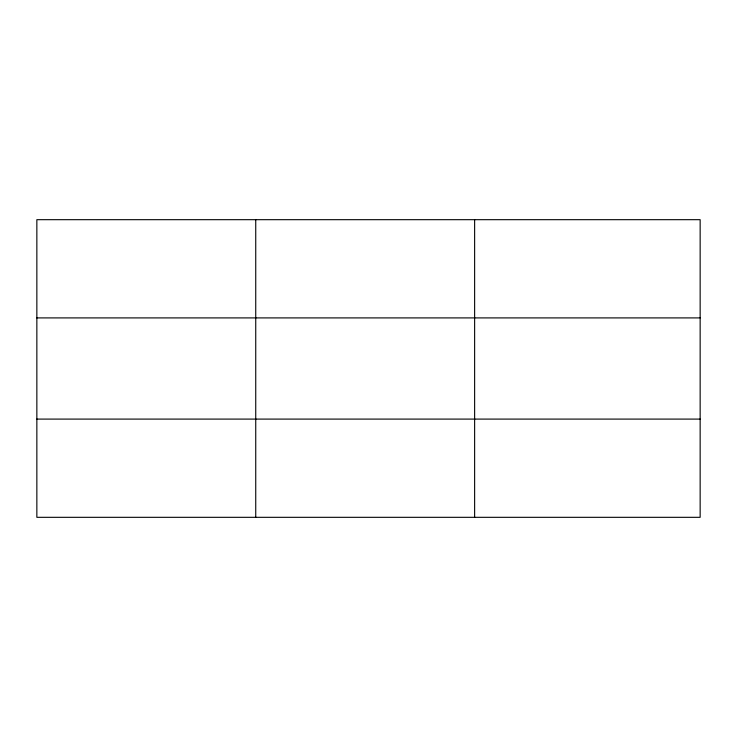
<?xml version="1.0" encoding="UTF-8"?>
<svg xmlns="http://www.w3.org/2000/svg" width="737" height="737" viewBox="0 0 737 737"><rect width="100%" height="100%" fill="white"/><g stroke="black" fill="none" stroke-linecap="round" stroke-linejoin="round"><path stroke-width="1.11" d="M255.739 517.319L255.739 219.681M474.628 517.319L474.628 219.681M700.15 317.905L700.15 219.681L36.85 219.681L36.85 517.319L700.15 517.319L700.15 317.905L36.85 317.905M36.85 419.095L700.15 419.095"/></g></svg>
